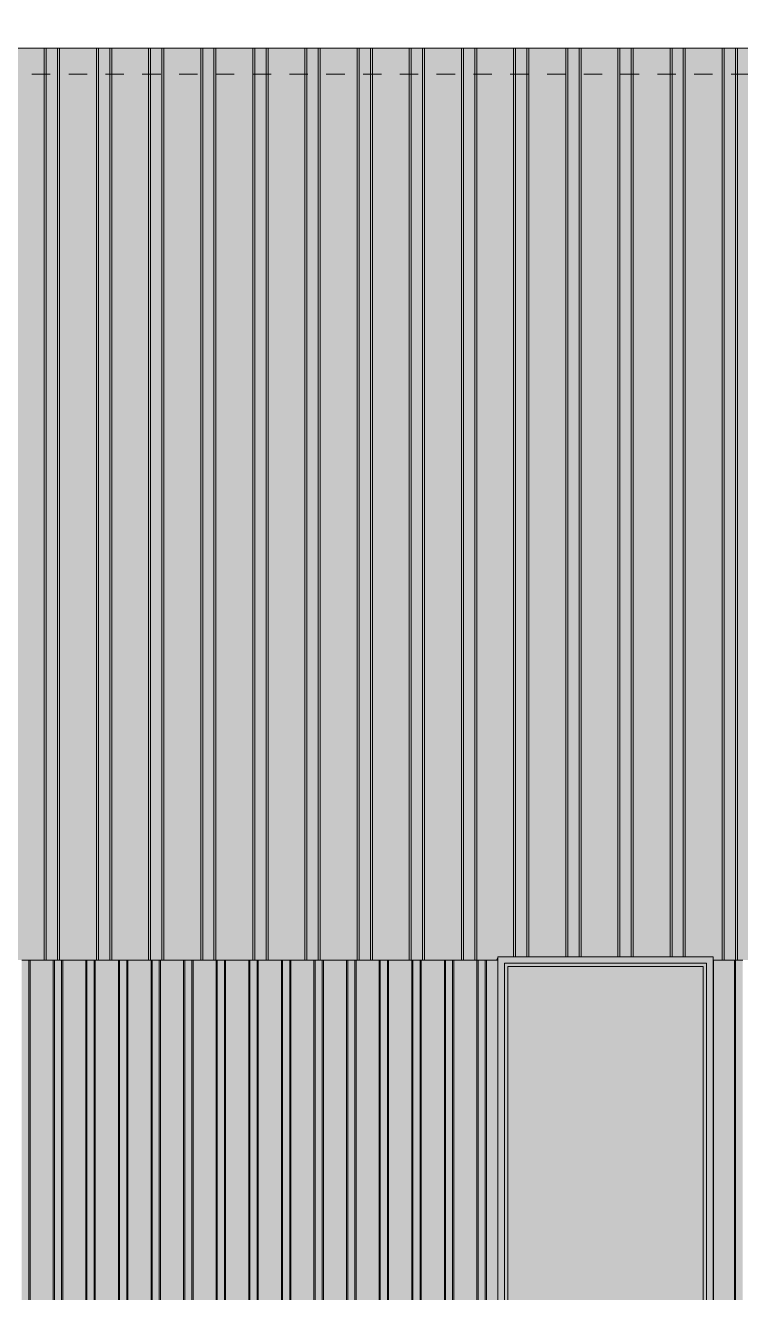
# Model space of a CAD drawing. Header units: millimetres. Extents: x 365175 to 2667127, y -330297 to -162108.
# Drawn here: x 2345984 to 2351470, y -321487 to -311759 of the extents above; entities that cross this region are included whole.
import ezdxf

# ---------------------------------------------------------------- set-up
doc = ezdxf.new("R2010")
doc.units = ezdxf.units.MM
doc.header["$MEASUREMENT"] = 0
doc.linetypes.add('Dashed', pattern=[282.222223, 141.111112, -141.111112])
doc.layers.add('Cotations - Altitudes & Niveaux', color=7, linetype='Continuous')
doc.layers.add('Fenêtres ARCHICAD', color=7, linetype='Continuous')
doc.dimstyles.new('STYLE_GENERE__6', dxfattribs={"dimtxt": 0.18, "dimasz": 114, "dimexe": 0.18, "dimexo": 0.0625, "dimgap": 0, "dimtad": 0, "dimtih": 1, "dimtoh": 1, "dimdec": 4, "dimzin": 0, "dimdsep": 46, "dimcen": 0.09, "dimadec": 0, "dimazin": 0, "dimtfac": 1, "dimtdec": 4, "dimtmove": 0, "dimatfit": 3, "dimldrblk": 'ARROWHEAD_16', "dimfxl": 0, "dimtolj": 1, "dimtzin": 0, "dimarcsym": 0})

# ---------------------------------------------------------------- blocks, each defined once
blk = doc.blocks.new('Élément de coupe_1400_4', base_point=(2775447.7, -323933.6))
at = {"linetype": 'Continuous', "lineweight": 0, "true_color": 0x000000}
blk.add_hatch(color=18, dxfattribs=at).paths.add_polyline_path([(2351259.1, -318933.6), (2351259.1, -323933.6), (2351261.7, -323933.6), (2351261.7, -318933.6)])
blk.add_hatch(color=18, dxfattribs=at).paths.add_polyline_path([(2351259.1, -318933.6), (2351259.1, -323933.6), (2351261.7, -323933.6), (2351261.7, -318933.6)])
blk = doc.blocks.new('Élément de coupe_1412_4', base_point=(2775447.7, -323933.6))
at = {"layer": 'Fenêtres ARCHICAD', "linetype": 'Continuous', "lineweight": 0, "true_color": 0x000000}
for points in [[(2349609, -318933.6), (2349609, -323933.6), (2349609.1, -323933.6), (2349609.1, -318908.6), (2349609, -318908.6)], [(2349609, -318933.6), (2349609, -323933.6), (2349609.1, -323933.6), (2349609.1, -318908.6), (2349609, -318908.6)], [(2349609.1, -318908.6), (2349609.1, -323933.6), (2349634.1, -323933.6), (2349659.1, -323908.6), (2349659.1, -318958.6)], [(2349609.1, -318908.6), (2349659.1, -318958.6), (2351209.1, -318958.6), (2351259.1, -318908.6)], [(2349659.1, -318983.6), (2349684, -318983.6), (2351184, -318983.6), (2351209, -318983.6), (2351209, -318958.6), (2349659.1, -318958.6)], [(2349659.1, -318983.6), (2349684, -318983.6), (2351184, -318983.6), (2351209, -318983.6), (2351209, -318958.6), (2349659.1, -318958.6)], [(2351209, -318958.6), (2351209, -323908.6), (2351209, -323908.6), (2351209, -318958.6)], [(2351209, -318958.6), (2351209, -323908.6), (2351209, -323908.6), (2351209, -318958.6)], [(2351209.1, -318958.6), (2351209, -318958.6), (2351209, -323908.6), (2351209.1, -323908.6)], [(2351209.1, -318958.6), (2351209, -318958.6), (2351209, -323908.6), (2351209.1, -323908.6)], [(2351209.1, -323908.6), (2351234.1, -323933.6), (2351259.1, -323933.6), (2351259.1, -318908.6), (2351209.1, -318958.6)], [(2349659.1, -318983.6), (2349659.1, -323883.6), (2349684, -323883.6), (2349684, -318983.6)], [(2349659.1, -319544.4), (2349684, -319544.4), (2349684, -318983.6), (2349659.1, -318983.6)], [(2351184, -318983.6), (2349684, -318983.6), (2349684, -323883.6), (2351184, -323883.6)], [(2349684, -319562.8), (2350862.5, -319562.8), (2350862.5, -323883.6), (2351184, -323883.6), (2351184, -318983.6), (2349684, -318983.6)], [(2351184, -318983.6), (2351184, -323883.6), (2351209, -323883.6), (2351209, -318983.6)], [(2351184, -318983.6), (2351184, -323883.6), (2351209, -323883.6), (2351209, -318983.6)], [(2349634.1, -323933.6), (2351234.1, -323933.6), (2351209.1, -323908.6), (2349659.1, -323908.6)], [(2349684, -323883.6), (2349659.1, -323883.6), (2349659.1, -323908.6), (2351209, -323908.6), (2351209, -323883.6), (2351184, -323883.6)], [(2351209, -323883.6), (2350873, -323883.6), (2350873, -323908.6), (2351209, -323908.6)]]:
    blk.add_hatch(color=18, dxfattribs=at).paths.add_polyline_path(points)
at = {"layer": 'Fenêtres ARCHICAD', "color": 7, "linetype": 'Continuous', "lineweight": 5}
for p, q in [((2349609.1, -318908.6), (2349609.1, -323933.6)), ((2351259.1, -318908.6), (2349609.1, -318908.6)), ((2349659.1, -323908.6), (2349659.1, -318958.6)), ((2349659.1, -318958.6), (2351209.1, -318958.6)), ((2351209, -318958.6), (2351209, -323908.6)), ((2351209.1, -318958.6), (2351209.1, -323908.6)), ((2351259.1, -323933.6), (2351259.1, -318908.6)), ((2349684, -323883.6), (2349684, -318983.6)), ((2349684, -318983.6), (2351184, -318983.6)), ((2351184, -318983.6), (2351184, -323883.6)), ((2351209.1, -323908.6), (2349659.1, -323908.6)), ((2351184, -323883.6), (2349684, -323883.6))]:
    blk.add_line(p, q, dxfattribs=at)
blk = doc.blocks.new('Élément de coupe_1419_4', base_point=(2775447.7, -323933.6))
at = {"linetype": 'Continuous', "lineweight": 0, "true_color": 0x000000}
for points in [[(2351261.7, -323933.6), (2351422.9, -323933.6), (2351422.9, -318933.6), (2351261.7, -318933.6)], [(2351261.7, -318950.9), (2351314.7, -318950.9), (2351314.7, -318985.1), (2351394.8, -318985.1), (2351263.5, -319226.5), (2351263.5, -323933.6), (2351422.9, -323933.6), (2351422.9, -318933.6), (2351261.7, -318933.6)], [(2351422.9, -323933.6), (2351431.5, -323933.6), (2351431.5, -318933.6), (2351422.9, -318933.6)], [(2351422.9, -323933.6), (2351431.5, -323933.6), (2351431.5, -318933.6), (2351422.9, -318933.6)], [(2351431.5, -323933.6), (2351486.5, -323933.6), (2351486.5, -318933.6), (2351431.5, -318933.6)]]:
    blk.add_hatch(color=18, dxfattribs=at).paths.add_polyline_path(points)
at = {"color": 7, "linetype": 'Continuous', "lineweight": 5}
for p, q in [((2351261.7, -318933.6), (2351261.7, -323933.6)), ((2351422.9, -323933.6), (2351422.9, -318933.6)), ((2351431.5, -318933.6), (2351424.4, -318933.6)), ((2351431.5, -323933.6), (2351431.5, -318933.6)), ((2351486.5, -318933.6), (2351431.5, -318933.6))]:
    blk.add_line(p, q, dxfattribs=at)
blk = doc.blocks.new('Élément de coupe_1420_4', base_point=(2775447.7, -323933.6))
at = {"linetype": 'Continuous', "lineweight": 0, "true_color": 0x000000}
for points in [[(2345956.5, -323933.6), (2346011.5, -323933.6), (2346011.5, -318933.6), (2345956.5, -318933.6)], [(2346011.5, -323933.6), (2346020.2, -323933.6), (2346020.2, -318933.6), (2346011.5, -318933.6)], [(2346020.2, -318933.6), (2346019.6, -318933.6), (2346020.2, -318950.9)], [(2346020.2, -323933.6), (2346197.9, -323933.6), (2346197.9, -318933.6), (2346020.2, -318933.6)], [(2346020.2, -318950.9), (2346114.7, -318950.9), (2346114.7, -318985.1), (2346169.8, -318985.1), (2346038.5, -319226.5), (2346038.5, -323933.6), (2346197.9, -323933.6), (2346197.9, -318933.6), (2346020.2, -318933.6)], [(2346197.9, -323933.6), (2346206.5, -323933.6), (2346206.5, -318933.6), (2346197.9, -318933.6)], [(2346197.9, -323933.6), (2346206.5, -323933.6), (2346206.5, -318933.6), (2346197.9, -318933.6)], [(2346206.5, -323933.6), (2346261.5, -323933.6), (2346261.5, -318933.6), (2346206.5, -318933.6)], [(2346261.5, -323933.6), (2346270.2, -323933.6), (2346270.2, -318933.6), (2346261.5, -318933.6)], [(2346270.2, -318933.6), (2346269.6, -318933.6), (2346270.2, -318950.9)], [(2346270.2, -323933.6), (2346447.9, -323933.6), (2346447.9, -318933.6), (2346270.2, -318933.6)], [(2346270.2, -318950.9), (2346438.4, -318950.9), (2346288.5, -319226.5), (2346288.5, -323933.6), (2346447.9, -323933.6), (2346447.9, -318933.6), (2346270.2, -318933.6)], [(2346447.9, -323933.6), (2346456.5, -323933.6), (2346456.5, -318933.6), (2346447.9, -318933.6)], [(2346447.9, -323933.6), (2346456.5, -323933.6), (2346456.5, -318933.6), (2346447.9, -318933.6)], [(2346456.5, -323933.6), (2346511.5, -323933.6), (2346511.5, -318933.6), (2346456.5, -318933.6)], [(2346511.5, -323933.6), (2346520.2, -323933.6), (2346520.2, -318933.6), (2346511.5, -318933.6)], [(2346519.6, -318933.6), (2346519.9, -318941.8), (2346519.9, -318976), (2346520.2, -318985.1), (2346520.2, -318933.6)], [(2346520.2, -323933.6), (2346697.9, -323933.6), (2346697.9, -318933.6), (2346520.2, -318933.6)], [(2346520.2, -318985.1), (2346601.2, -318985.1), (2346636.2, -318950.9), (2346688.4, -318950.9), (2346538.5, -319226.5), (2346538.5, -323933.6), (2346697.9, -323933.6), (2346697.9, -318933.6), (2346520.2, -318933.6)], [(2346697.9, -323933.6), (2346706.5, -323933.6), (2346706.5, -318933.6), (2346697.9, -318933.6)], [(2346697.9, -323933.6), (2346706.5, -323933.6), (2346706.5, -318933.6), (2346697.9, -318933.6)], [(2346706.5, -323933.6), (2346761.5, -323933.6), (2346761.5, -318933.6), (2346706.5, -318933.6)], [(2346761.5, -323933.6), (2346770.2, -323933.6), (2346770.2, -318933.6), (2346761.5, -318933.6)], [(2346769.6, -318933.6), (2346770.2, -318950.9), (2346770.2, -318933.6)], [(2346770.2, -323933.6), (2346947.9, -323933.6), (2346947.9, -318933.6), (2346770.2, -318933.6)], [(2346770.2, -318950.9), (2346914.7, -318950.9), (2346914.7, -318985.1), (2346919.8, -318985.1), (2346788.5, -319226.5), (2346788.5, -323933.6), (2346947.9, -323933.6), (2346947.9, -318933.6), (2346770.2, -318933.6)], [(2346947.9, -323933.6), (2346956.5, -323933.6), (2346956.5, -318933.6), (2346947.9, -318933.6)], [(2346947.9, -323933.6), (2346956.5, -323933.6), (2346956.5, -318933.6), (2346947.9, -318933.6)], [(2346956.5, -323933.6), (2347011.5, -323933.6), (2347011.5, -318933.6), (2346956.5, -318933.6)], [(2347011.5, -323933.6), (2347020.2, -323933.6), (2347020.2, -318933.6), (2347011.5, -318933.6)], [(2347018.6, -318933.6), (2347019.2, -318953.6), (2347020.2, -318966.6), (2347020.2, -318933.6)], [(2347020.2, -323933.6), (2347197.9, -323933.6), (2347197.9, -318933.6), (2347020.2, -318933.6)], [(2347197.9, -318933.6), (2347020.2, -318933.6), (2347020.2, -318966.6), (2347036.2, -318950.9), (2347188.4, -318950.9), (2347038.5, -319226.5), (2347038.5, -323933.6), (2347197.9, -323933.6)], [(2347197.9, -323933.6), (2347206.5, -323933.6), (2347206.5, -318933.6), (2347197.9, -318933.6)], [(2347197.9, -323933.6), (2347206.5, -323933.6), (2347206.5, -318933.6), (2347197.9, -318933.6)], [(2347206.5, -323933.6), (2347261.5, -323933.6), (2347261.5, -318933.6), (2347206.5, -318933.6)], [(2347261.5, -323933.6), (2347270.2, -323933.6), (2347270.2, -318933.6), (2347261.5, -318933.6)], [(2347269.6, -318933.6), (2347270.2, -318950.9), (2347270.2, -318933.6)], [(2347270.2, -323933.6), (2347447.9, -323933.6), (2347447.9, -318933.6), (2347270.2, -318933.6)], [(2347447.9, -318933.6), (2347270.2, -318933.6), (2347270.2, -318950.9), (2347314.7, -318950.9), (2347314.7, -318985.1), (2347401.2, -318985.1), (2347436.2, -318950.9), (2347438.4, -318950.9), (2347288.5, -319226.5), (2347288.5, -323933.6), (2347447.9, -323933.6)], [(2347447.9, -323933.6), (2347456.5, -323933.6), (2347456.5, -318933.6), (2347447.9, -318933.6)], [(2347447.9, -323933.6), (2347456.5, -323933.6), (2347456.5, -318933.6), (2347447.9, -318933.6)], [(2347456.5, -323933.6), (2347511.5, -323933.6), (2347511.5, -318933.6), (2347456.5, -318933.6)], [(2347511.5, -323933.6), (2347520.2, -323933.6), (2347520.2, -318933.6), (2347511.5, -318933.6)], [(2347520.2, -318933.6), (2347519.6, -318933.6), (2347520.2, -318950.9)], [(2347520.2, -323933.6), (2347697.9, -323933.6), (2347697.9, -318933.6), (2347520.2, -318933.6)], [(2347520.2, -318950.9), (2347688.4, -318950.9), (2347538.5, -319226.5), (2347538.5, -323933.6), (2347697.9, -323933.6), (2347697.9, -318933.6), (2347520.2, -318933.6)], [(2347697.9, -323933.6), (2347706.5, -323933.6), (2347706.5, -318933.6), (2347697.9, -318933.6)], [(2347697.9, -323933.6), (2347706.5, -323933.6), (2347706.5, -318933.6), (2347697.9, -318933.6)], [(2347706.5, -323933.6), (2347761.5, -323933.6), (2347761.5, -318933.6), (2347706.5, -318933.6)], [(2347761.5, -323933.6), (2347770.2, -323933.6), (2347770.2, -318933.6), (2347761.5, -318933.6)], [(2347770.2, -318933.6), (2347768.6, -318933.6), (2347770.2, -318985.1)], [(2347770.2, -323933.6), (2347947.9, -323933.6), (2347947.9, -318933.6), (2347770.2, -318933.6)], [(2347770.2, -318933.6), (2347770.2, -318985.1), (2347801.2, -318985.1), (2347836.2, -318950.9), (2347938.4, -318950.9), (2347788.5, -319226.5), (2347788.5, -323933.6), (2347947.9, -323933.6), (2347947.9, -318933.6)], [(2347947.9, -323933.6), (2347956.5, -323933.6), (2347956.5, -318933.6), (2347947.9, -318933.6)], [(2347947.9, -323933.6), (2347956.5, -323933.6), (2347956.5, -318933.6), (2347947.9, -318933.6)], [(2347956.5, -323933.6), (2348011.5, -323933.6), (2348011.5, -318933.6), (2347956.5, -318933.6)], [(2348011.5, -323933.6), (2348020.2, -323933.6), (2348020.2, -318933.6), (2348011.5, -318933.6)], [(2348019.6, -318933.6), (2348020.2, -318950.9), (2348020.2, -318933.6)], [(2348020.2, -323933.6), (2348197.9, -323933.6), (2348197.9, -318933.6), (2348020.2, -318933.6)], [(2348020.2, -318933.6), (2348020.2, -318950.9), (2348114.7, -318950.9), (2348114.7, -318985.1), (2348169.8, -318985.1), (2348038.5, -319226.5), (2348038.5, -323933.6), (2348197.9, -323933.6), (2348197.9, -318933.6)], [(2348197.9, -323933.6), (2348206.5, -323933.6), (2348206.5, -318933.6), (2348197.9, -318933.6)], [(2348197.9, -323933.6), (2348206.5, -323933.6), (2348206.5, -318933.6), (2348197.9, -318933.6)], [(2348206.5, -323933.6), (2348261.5, -323933.6), (2348261.5, -318933.6), (2348206.5, -318933.6)], [(2348261.5, -323933.6), (2348270.2, -323933.6), (2348270.2, -318933.6), (2348261.5, -318933.6)], [(2348269.6, -318933.6), (2348270.2, -318950.9), (2348270.2, -318933.6)], [(2348270.2, -323933.6), (2348447.9, -323933.6), (2348447.9, -318933.6), (2348270.2, -318933.6)], [(2348447.9, -318933.6), (2348270.2, -318933.6), (2348270.2, -318950.9), (2348438.4, -318950.9), (2348288.5, -319226.5), (2348288.5, -323933.6), (2348447.9, -323933.6)], [(2348447.9, -323933.6), (2348456.5, -323933.6), (2348456.5, -318933.6), (2348447.9, -318933.6)], [(2348447.9, -323933.6), (2348456.5, -323933.6), (2348456.5, -318933.6), (2348447.9, -318933.6)], [(2348456.5, -323933.6), (2348511.5, -323933.6), (2348511.5, -318933.6), (2348456.5, -318933.6)], [(2348511.5, -323933.6), (2348520.2, -323933.6), (2348520.2, -318933.6), (2348511.5, -318933.6)], [(2348519.6, -318933.6), (2348519.9, -318941.8), (2348519.9, -318976), (2348520.2, -318985.1), (2348520.2, -318933.6)], [(2348520.2, -323933.6), (2348697.9, -323933.6), (2348697.9, -318933.6), (2348520.2, -318933.6)], [(2348520.2, -318933.6), (2348520.2, -318985.1), (2348601.2, -318985.1), (2348636.2, -318950.9), (2348688.4, -318950.9), (2348538.5, -319226.5), (2348538.5, -323933.6), (2348697.9, -323933.6), (2348697.9, -318933.6)], [(2348697.9, -323933.6), (2348706.5, -323933.6), (2348706.5, -318933.6), (2348697.9, -318933.6)], [(2348697.9, -323933.6), (2348706.5, -323933.6), (2348706.5, -318933.6), (2348697.9, -318933.6)], [(2348706.5, -323933.6), (2348761.5, -323933.6), (2348761.5, -318933.6), (2348706.5, -318933.6)], [(2348761.5, -323933.6), (2348770.2, -323933.6), (2348770.2, -318933.6), (2348761.5, -318933.6)], [(2348769.6, -318933.6), (2348770.2, -318950.9), (2348770.2, -318933.6)], [(2348770.2, -323933.6), (2348947.9, -323933.6), (2348947.9, -318933.6), (2348770.2, -318933.6)], [(2348770.2, -318933.6), (2348770.2, -318950.9), (2348914.7, -318950.9), (2348914.7, -318985.1), (2348919.8, -318985.1), (2348788.5, -319226.5), (2348788.5, -323933.6), (2348947.9, -323933.6), (2348947.9, -318933.6)], [(2348947.9, -323933.6), (2348956.5, -323933.6), (2348956.5, -318933.6), (2348947.9, -318933.6)], [(2348947.9, -323933.6), (2348956.5, -323933.6), (2348956.5, -318933.6), (2348947.9, -318933.6)], [(2348956.5, -323933.6), (2349011.5, -323933.6), (2349011.5, -318933.6), (2348956.5, -318933.6)], [(2349011.5, -323933.6), (2349020.2, -323933.6), (2349020.2, -318933.6), (2349011.5, -318933.6)], [(2349018.6, -318933.6), (2349019.2, -318953.6), (2349020.2, -318966.6), (2349020.2, -318933.6)], [(2349020.2, -323933.6), (2349197.9, -323933.6), (2349197.9, -318933.6), (2349020.2, -318933.6)], [(2349020.2, -318966.6), (2349036.2, -318950.9), (2349188.4, -318950.9), (2349038.5, -319226.5), (2349038.5, -323933.6), (2349197.9, -323933.6), (2349197.9, -318933.6), (2349020.2, -318933.6)], [(2349197.9, -323933.6), (2349206.5, -323933.6), (2349206.5, -318933.6), (2349197.9, -318933.6)], [(2349197.9, -323933.6), (2349206.5, -323933.6), (2349206.5, -318933.6), (2349197.9, -318933.6)], [(2349206.5, -323933.6), (2349261.5, -323933.6), (2349261.5, -318933.6), (2349206.5, -318933.6)], [(2349261.5, -323933.6), (2349270.2, -323933.6), (2349270.2, -318933.6), (2349261.5, -318933.6)], [(2349269.6, -318933.6), (2349270.2, -318950.9), (2349270.2, -318933.6)], [(2349270.2, -323933.6), (2349447.9, -323933.6), (2349447.9, -318933.6), (2349270.2, -318933.6)], [(2349270.2, -318933.6), (2349270.2, -318950.9), (2349314.7, -318950.9), (2349314.7, -318985.1), (2349401.2, -318985.1), (2349436.2, -318950.9), (2349438.4, -318950.9), (2349288.5, -319226.5), (2349288.5, -323933.6), (2349447.9, -323933.6), (2349447.9, -318933.6)], [(2349447.9, -323933.6), (2349456.5, -323933.6), (2349456.5, -318933.6), (2349447.9, -318933.6)], [(2349447.9, -323933.6), (2349456.5, -323933.6), (2349456.5, -318933.6), (2349447.9, -318933.6)], [(2349456.5, -323933.6), (2349511.5, -323933.6), (2349511.5, -318933.6), (2349456.5, -318933.6)], [(2349511.5, -323933.6), (2349520.2, -323933.6), (2349520.2, -318933.6), (2349511.5, -318933.6)], [(2349519.6, -318933.6), (2349520.2, -318950.9), (2349520.2, -318933.6)], [(2349520.2, -323933.6), (2349609, -323933.6), (2349609, -318933.6), (2349520.2, -318933.6)], [(2349520.2, -323933.6), (2349609, -323933.6), (2349609, -318933.6), (2349520.2, -318933.6), (2349520.2, -318950.9), (2349584.8, -318950.9), (2349520.2, -319063.5)], [(2349520.2, -319063.5), (2349519.5, -319064.8), (2349519.5, -323933.6), (2349520.2, -323933.6)]]:
    blk.add_hatch(color=18, dxfattribs=at).paths.add_polyline_path(points)
at = {"color": 7, "linetype": 'Continuous', "lineweight": 5}
for p, q in [((2346011.5, -318933.6), (2345956.5, -318933.6)), ((2346011.5, -323933.6), (2346011.5, -318933.6)), ((2346019.6, -318933.6), (2346011.5, -318933.6)), ((2346020.2, -323933.6), (2346020.2, -318933.6)), ((2346197.9, -323933.6), (2346197.9, -318933.6)), ((2346206.5, -318933.6), (2346199.4, -318933.6)), ((2346206.5, -323933.6), (2346206.5, -318933.6)), ((2346261.5, -318933.6), (2346206.5, -318933.6)), ((2346261.5, -323933.6), (2346261.5, -318933.6)), ((2346269.6, -318933.6), (2346261.5, -318933.6)), ((2346270.2, -323933.6), (2346270.2, -318933.6)), ((2346447.9, -323933.6), (2346447.9, -318933.6)), ((2346456.5, -318933.6), (2346448.4, -318933.6)), ((2346456.5, -323933.6), (2346456.5, -318933.6)), ((2346511.5, -318933.6), (2346456.5, -318933.6)), ((2346511.5, -323933.6), (2346511.5, -318933.6)), ((2346519.6, -318933.6), (2346511.5, -318933.6)), ((2346520.2, -323933.6), (2346520.2, -318933.6)), ((2346697.9, -323933.6), (2346697.9, -318933.6)), ((2346706.5, -318933.6), (2346698.4, -318933.6)), ((2346706.5, -323933.6), (2346706.5, -318933.6)), ((2346761.5, -318933.6), (2346706.5, -318933.6)), ((2346761.5, -323933.6), (2346761.5, -318933.6)), ((2346769.6, -318933.6), (2346761.5, -318933.6)), ((2346770.2, -323933.6), (2346770.2, -318933.6)), ((2346947.9, -323933.6), (2346947.9, -318933.6)), ((2346956.5, -318933.6), (2346949.4, -318933.6)), ((2346956.5, -323933.6), (2346956.5, -318933.6)), ((2347011.5, -318933.6), (2346956.5, -318933.6)), ((2347011.5, -323933.6), (2347011.5, -318933.6)), ((2347018.6, -318933.6), (2347011.5, -318933.6)), ((2347020.2, -323933.6), (2347020.2, -318933.6)), ((2347197.9, -323933.6), (2347197.9, -318933.6)), ((2347206.5, -318933.6), (2347198.4, -318933.6)), ((2347206.5, -323933.6), (2347206.5, -318933.6)), ((2347261.5, -318933.6), (2347206.5, -318933.6)), ((2347261.5, -323933.6), (2347261.5, -318933.6)), ((2347269.6, -318933.6), (2347261.5, -318933.6)), ((2347270.2, -323933.6), (2347270.2, -318933.6)), ((2347447.9, -323933.6), (2347447.9, -318933.6)), ((2347456.5, -318933.6), (2347448.4, -318933.6)), ((2347456.5, -323933.6), (2347456.5, -318933.6)), ((2347511.5, -318933.6), (2347456.5, -318933.6)), ((2347511.5, -323933.6), (2347511.5, -318933.6)), ((2347519.6, -318933.6), (2347511.5, -318933.6)), ((2347520.2, -323933.6), (2347520.2, -318933.6)), ((2347697.9, -323933.6), (2347697.9, -318933.6)), ((2347706.5, -318933.6), (2347698.4, -318933.6)), ((2347706.5, -323933.6), (2347706.5, -318933.6)), ((2347761.5, -318933.6), (2347706.5, -318933.6)), ((2347761.5, -323933.6), (2347761.5, -318933.6)), ((2347768.6, -318933.6), (2347761.5, -318933.6)), ((2347770.2, -323933.6), (2347770.2, -318933.6)), ((2347947.9, -323933.6), (2347947.9, -318933.6)), ((2347956.5, -318933.6), (2347948.4, -318933.6)), ((2347956.5, -323933.6), (2347956.5, -318933.6)), ((2348011.5, -318933.6), (2347956.5, -318933.6)), ((2348011.5, -323933.6), (2348011.5, -318933.6)), ((2348019.6, -318933.6), (2348011.5, -318933.6)), ((2348020.2, -323933.6), (2348020.2, -318933.6)), ((2348197.9, -323933.6), (2348197.9, -318933.6)), ((2348206.5, -318933.6), (2348199.4, -318933.6)), ((2348206.5, -323933.6), (2348206.5, -318933.6)), ((2348261.5, -318933.6), (2348206.5, -318933.6)), ((2348261.5, -323933.6), (2348261.5, -318933.6)), ((2348269.6, -318933.6), (2348261.5, -318933.6)), ((2348270.2, -323933.6), (2348270.2, -318933.6)), ((2348447.9, -323933.6), (2348447.9, -318933.6)), ((2348456.5, -318933.6), (2348448.4, -318933.6)), ((2348456.5, -323933.6), (2348456.5, -318933.6)), ((2348511.5, -318933.6), (2348456.5, -318933.6)), ((2348511.5, -323933.6), (2348511.5, -318933.6)), ((2348519.6, -318933.6), (2348511.5, -318933.6)), ((2348520.2, -323933.6), (2348520.2, -318933.6)), ((2348697.9, -323933.6), (2348697.9, -318933.6)), ((2348706.5, -318933.6), (2348698.4, -318933.6)), ((2348706.5, -323933.6), (2348706.5, -318933.6)), ((2348761.5, -318933.6), (2348706.5, -318933.6)), ((2348761.5, -323933.6), (2348761.5, -318933.6)), ((2348769.6, -318933.6), (2348761.5, -318933.6)), ((2348770.2, -323933.6), (2348770.2, -318933.6)), ((2348947.9, -323933.6), (2348947.9, -318933.6)), ((2348956.5, -318933.6), (2348949.4, -318933.6)), ((2348956.5, -323933.6), (2348956.5, -318933.6)), ((2349011.5, -318933.6), (2348956.5, -318933.6)), ((2349011.5, -323933.6), (2349011.5, -318933.6)), ((2349018.6, -318933.6), (2349011.5, -318933.6)), ((2349020.2, -323933.6), (2349020.2, -318933.6)), ((2349197.9, -323933.6), (2349197.9, -318933.6)), ((2349206.5, -318933.6), (2349198.4, -318933.6)), ((2349206.5, -323933.6), (2349206.5, -318933.6)), ((2349261.5, -318933.6), (2349206.5, -318933.6)), ((2349261.5, -323933.6), (2349261.5, -318933.6)), ((2349269.6, -318933.6), (2349261.5, -318933.6)), ((2349270.2, -323933.6), (2349270.2, -318933.6)), ((2349447.9, -323933.6), (2349447.9, -318933.6)), ((2349456.5, -318933.6), (2349448.4, -318933.6)), ((2349456.5, -323933.6), (2349456.5, -318933.6)), ((2349511.5, -318933.6), (2349456.5, -318933.6)), ((2349511.5, -323933.6), (2349511.5, -318933.6)), ((2349519.6, -318933.6), (2349511.5, -318933.6)), ((2349520.2, -323933.6), (2349520.2, -318933.6))]:
    blk.add_line(p, q, dxfattribs=at)
blk = doc.blocks.new('Élément de coupe_1453_4', base_point=(2775447.7, -323933.6))
at = {"linetype": 'Continuous', "lineweight": 0, "true_color": 0x000000}
for points in [[(2345846.2, -318933.6), (2346128.8, -318933.6), (2346128.8, -311933.6), (2345846.2, -311933.6)], [(2346128.8, -311933.6), (2346124.6, -311967.7), (2346124.6, -318933.6), (2346128.8, -318933.6)], [(2346128.8, -318933.6), (2346144.2, -318933.6), (2346144.2, -311933.6), (2346128.8, -311933.6)], [(2346128.8, -318933.6), (2346144.2, -318933.6), (2346144.2, -311933.6), (2346128.8, -311933.6)], [(2346144.2, -318933.6), (2346230.7, -318933.6), (2346230.7, -311933.6), (2346144.2, -311933.6)], [(2346230.7, -318933.6), (2346246.2, -318933.6), (2346246.2, -311933.6), (2346230.7, -311933.6)], [(2346246.2, -318933.6), (2346528.8, -318933.6), (2346528.8, -311933.6), (2346246.2, -311933.6)], [(2346528.8, -311933.6), (2346524.6, -311967.7), (2346524.6, -318933.6), (2346528.8, -318933.6)], [(2346528.8, -318933.6), (2346544.2, -318933.6), (2346544.2, -311933.6), (2346528.8, -311933.6)], [(2346528.8, -318933.6), (2346544.2, -318933.6), (2346544.2, -311933.6), (2346528.8, -311933.6)], [(2346544.2, -318933.6), (2346630.7, -318933.6), (2346630.7, -311933.6), (2346544.2, -311933.6)], [(2346630.7, -318933.6), (2346646.2, -318933.6), (2346646.2, -311933.6), (2346630.7, -311933.6)], [(2346646.2, -318933.6), (2346928.8, -318933.6), (2346928.8, -311933.6), (2346646.2, -311933.6)], [(2346928.8, -311933.6), (2346924.6, -311967.7), (2346924.6, -318933.6), (2346928.8, -318933.6)], [(2346928.8, -318933.6), (2346944.2, -318933.6), (2346944.2, -311933.6), (2346928.8, -311933.6)], [(2346928.8, -318933.6), (2346944.2, -318933.6), (2346944.2, -311933.6), (2346928.8, -311933.6)], [(2346944.2, -318933.6), (2347030.7, -318933.6), (2347030.7, -311933.6), (2346944.2, -311933.6)], [(2347030.7, -318933.6), (2347046.2, -318933.6), (2347046.2, -311933.6), (2347030.7, -311933.6)], [(2347046.2, -318933.6), (2347328.8, -318933.6), (2347328.8, -311933.6), (2347046.2, -311933.6)], [(2347328.8, -311933.6), (2347324.6, -311967.7), (2347324.6, -318933.6), (2347328.8, -318933.6)], [(2347328.8, -318933.6), (2347344.2, -318933.6), (2347344.2, -311933.6), (2347328.8, -311933.6)], [(2347328.8, -318933.6), (2347344.2, -318933.6), (2347344.2, -311933.6), (2347328.8, -311933.6)], [(2347344.2, -318933.6), (2347430.7, -318933.6), (2347430.7, -311933.6), (2347344.2, -311933.6)], [(2347430.7, -318933.6), (2347446.2, -318933.6), (2347446.2, -311933.6), (2347430.7, -311933.6)], [(2347446.2, -318933.6), (2347728.8, -318933.6), (2347728.8, -311933.6), (2347446.2, -311933.6)], [(2347728.8, -311933.6), (2347724.6, -311967.7), (2347724.6, -318933.6), (2347728.8, -318933.6)], [(2347728.8, -318933.6), (2347744.2, -318933.6), (2347744.2, -311933.6), (2347728.8, -311933.6)], [(2347728.8, -318933.6), (2347744.2, -318933.6), (2347744.2, -311933.6), (2347728.8, -311933.6)], [(2347744.2, -318933.6), (2347830.7, -318933.6), (2347830.7, -311933.6), (2347744.2, -311933.6)], [(2347830.7, -318933.6), (2347846.2, -318933.6), (2347846.2, -311933.6), (2347830.7, -311933.6)], [(2347846.2, -318933.6), (2348128.8, -318933.6), (2348128.8, -311933.6), (2347846.2, -311933.6)], [(2348128.8, -311933.6), (2348124.6, -311967.7), (2348124.6, -318933.6), (2348128.8, -318933.6)], [(2348128.8, -318933.6), (2348144.2, -318933.6), (2348144.2, -311933.6), (2348128.8, -311933.6)], [(2348128.8, -318933.6), (2348144.2, -318933.6), (2348144.2, -311933.6), (2348128.8, -311933.6)], [(2348144.2, -318933.6), (2348230.7, -318933.6), (2348230.7, -311933.6), (2348144.2, -311933.6)], [(2348230.7, -318933.6), (2348246.2, -318933.6), (2348246.2, -311933.6), (2348230.7, -311933.6)], [(2348246.2, -318933.6), (2348528.8, -318933.6), (2348528.8, -311933.6), (2348246.2, -311933.6)], [(2348528.8, -311933.6), (2348524.6, -311967.7), (2348524.6, -318933.6), (2348528.8, -318933.6)], [(2348528.8, -318933.6), (2348544.2, -318933.6), (2348544.2, -311933.6), (2348528.8, -311933.6)], [(2348528.8, -318933.6), (2348544.2, -318933.6), (2348544.2, -311933.6), (2348528.8, -311933.6)], [(2348544.2, -318933.6), (2348630.7, -318933.6), (2348630.7, -311933.6), (2348544.2, -311933.6)], [(2348630.7, -318933.6), (2348646.2, -318933.6), (2348646.2, -311933.6), (2348630.7, -311933.6)], [(2348646.2, -318933.6), (2348928.8, -318933.6), (2348928.8, -311933.6), (2348646.2, -311933.6)], [(2348928.8, -311933.6), (2348924.6, -311967.7), (2348924.6, -318933.6), (2348928.8, -318933.6)], [(2348928.8, -318933.6), (2348944.2, -318933.6), (2348944.2, -311933.6), (2348928.8, -311933.6)], [(2348928.8, -318933.6), (2348944.2, -318933.6), (2348944.2, -311933.6), (2348928.8, -311933.6)], [(2348944.2, -318933.6), (2349030.7, -318933.6), (2349030.7, -311933.6), (2348944.2, -311933.6)], [(2349030.7, -318933.6), (2349046.2, -318933.6), (2349046.2, -311933.6), (2349030.7, -311933.6)], [(2349046.2, -318933.6), (2349328.8, -318933.6), (2349328.8, -311933.6), (2349046.2, -311933.6)], [(2349328.8, -311933.6), (2349324.6, -311967.7), (2349324.6, -318933.6), (2349328.8, -318933.6)], [(2349328.8, -318933.6), (2349344.2, -318933.6), (2349344.2, -311933.6), (2349328.8, -311933.6)], [(2349328.8, -318933.6), (2349344.2, -318933.6), (2349344.2, -311933.6), (2349328.8, -311933.6)], [(2349344.2, -318933.6), (2349430.7, -318933.6), (2349430.7, -311933.6), (2349344.2, -311933.6)], [(2349430.7, -318933.6), (2349446.2, -318933.6), (2349446.2, -311933.6), (2349430.7, -311933.6)], [(2349728.8, -311933.6), (2349446.2, -311933.6), (2349446.2, -318933.6), (2349609, -318933.6), (2349609, -318908.6), (2349728.8, -318908.6)], [(2349724.6, -318908.6), (2349728.8, -318908.6), (2349728.8, -311933.6), (2349724.6, -311967.7)], [(2349728.8, -311933.6), (2349728.8, -318908.6), (2349744.2, -318908.6), (2349744.2, -311933.6)], [(2349728.8, -311933.6), (2349728.8, -318908.6), (2349744.2, -318908.6), (2349744.2, -311933.6)], [(2349744.2, -311933.6), (2349744.2, -318908.6), (2349830.7, -318908.6), (2349830.7, -311933.6)], [(2349830.7, -311933.6), (2349830.7, -318908.6), (2349846.2, -318908.6), (2349846.2, -311933.6)], [(2349846.2, -311933.6), (2349846.2, -318908.6), (2350128.8, -318908.6), (2350128.8, -311933.6)], [(2350128.8, -311933.6), (2350124.6, -311967.7), (2350124.6, -318908.6), (2350128.8, -318908.6)], [(2350128.8, -311933.6), (2350128.8, -318908.6), (2350144.2, -318908.6), (2350144.2, -311933.6)], [(2350128.8, -311933.6), (2350128.8, -318908.6), (2350144.2, -318908.6), (2350144.2, -311933.6)], [(2350144.2, -311933.6), (2350144.2, -318908.6), (2350230.7, -318908.6), (2350230.7, -311933.6)], [(2350230.7, -311933.6), (2350230.7, -318908.6), (2350246.2, -318908.6), (2350246.2, -311933.6)], [(2350246.2, -311933.6), (2350246.2, -318908.6), (2350528.8, -318908.6), (2350528.8, -311933.6)], [(2350528.8, -311933.6), (2350524.6, -311967.7), (2350524.6, -318908.6), (2350528.8, -318908.6)], [(2350528.8, -311933.6), (2350528.8, -318908.6), (2350544.2, -318908.6), (2350544.2, -311933.6)], [(2350528.8, -311933.6), (2350528.8, -318908.6), (2350544.2, -318908.6), (2350544.2, -311933.6)], [(2350544.2, -311933.6), (2350544.2, -318908.6), (2350630.7, -318908.6), (2350630.7, -311933.6)], [(2350630.7, -311933.6), (2350630.7, -318908.6), (2350646.2, -318908.6), (2350646.2, -311933.6)], [(2350646.2, -311933.6), (2350646.2, -318908.6), (2350928.8, -318908.6), (2350928.8, -311933.6)], [(2350928.8, -311933.6), (2350924.6, -311967.7), (2350924.6, -318908.6), (2350928.8, -318908.6)], [(2350928.8, -311933.6), (2350928.8, -318908.6), (2350944.2, -318908.6), (2350944.2, -311933.6)], [(2350928.8, -311933.6), (2350928.8, -318908.6), (2350944.2, -318908.6), (2350944.2, -311933.6)], [(2350944.2, -311933.6), (2350944.2, -318908.6), (2351030.7, -318908.6), (2351030.7, -311933.6)], [(2351030.7, -311933.6), (2351030.7, -318908.6), (2351046.2, -318908.6), (2351046.2, -311933.6)], [(2351328.8, -311933.6), (2351046.2, -311933.6), (2351046.2, -318908.6), (2351259.1, -318908.6), (2351259.1, -318933.6), (2351328.8, -318933.6)], [(2351324.6, -311967.7), (2351324.6, -318933.6), (2351328.8, -318933.6), (2351328.8, -311933.6)], [(2351328.8, -318933.6), (2351344.2, -318933.6), (2351344.2, -311933.6), (2351328.8, -311933.6)], [(2351328.8, -318933.6), (2351344.2, -318933.6), (2351344.2, -311933.6), (2351328.8, -311933.6)], [(2351344.2, -318933.6), (2351430.7, -318933.6), (2351430.7, -311933.6), (2351344.2, -311933.6)], [(2351430.7, -318933.6), (2351446.2, -318933.6), (2351446.2, -311933.6), (2351430.7, -311933.6)], [(2351446.2, -318933.6), (2351728.8, -318933.6), (2351728.8, -311933.6), (2351446.2, -311933.6)], [(2349594.7, -318933.6), (2349609, -318933.6), (2349609, -318908.6)]]:
    blk.add_hatch(color=18, dxfattribs=at).paths.add_polyline_path(points)
at = {"color": 7, "linetype": 'Continuous', "lineweight": 5}
for p, q in [((2346128.8, -311933.6), (2345846.2, -311933.6)), ((2346128.8, -318933.6), (2346128.8, -311933.6)), ((2346144.2, -311933.6), (2346128.8, -311933.6)), ((2346144.2, -318933.6), (2346144.2, -311933.6)), ((2346230.7, -311933.6), (2346144.2, -311933.6)), ((2346230.7, -318933.6), (2346230.7, -311933.6)), ((2346246.2, -311933.6), (2346230.7, -311933.6)), ((2346246.2, -318933.6), (2346246.2, -311933.6)), ((2346528.8, -311933.6), (2346246.2, -311933.6)), ((2346528.8, -318933.6), (2346528.8, -311933.6)), ((2346544.2, -311933.6), (2346528.8, -311933.6)), ((2346544.2, -318933.6), (2346544.2, -311933.6)), ((2346630.7, -311933.6), (2346544.2, -311933.6)), ((2346630.7, -318933.6), (2346630.7, -311933.6)), ((2346646.2, -311933.6), (2346630.7, -311933.6)), ((2346646.2, -318933.6), (2346646.2, -311933.6)), ((2346928.8, -311933.6), (2346646.2, -311933.6)), ((2346928.8, -318933.6), (2346928.8, -311933.6)), ((2346944.2, -311933.6), (2346928.8, -311933.6)), ((2346944.2, -318933.6), (2346944.2, -311933.6)), ((2347030.7, -311933.6), (2346944.2, -311933.6)), ((2347030.7, -318933.6), (2347030.7, -311933.6)), ((2347046.2, -311933.6), (2347030.7, -311933.6)), ((2347046.2, -318933.6), (2347046.2, -311933.6)), ((2347328.8, -311933.6), (2347046.2, -311933.6)), ((2347328.8, -318933.6), (2347328.8, -311933.6)), ((2347344.2, -311933.6), (2347328.8, -311933.6)), ((2347344.2, -318933.6), (2347344.2, -311933.6)), ((2347430.7, -311933.6), (2347344.2, -311933.6)), ((2347430.7, -318933.6), (2347430.7, -311933.6)), ((2347446.2, -311933.6), (2347430.7, -311933.6)), ((2347446.2, -318933.6), (2347446.2, -311933.6)), ((2347728.8, -311933.6), (2347446.2, -311933.6)), ((2347728.8, -318933.6), (2347728.8, -311933.6)), ((2347744.2, -311933.6), (2347728.8, -311933.6)), ((2347744.2, -318933.6), (2347744.2, -311933.6)), ((2347830.7, -311933.6), (2347744.2, -311933.6)), ((2347830.7, -318933.6), (2347830.7, -311933.6)), ((2347846.2, -311933.6), (2347830.7, -311933.6)), ((2347846.2, -318933.6), (2347846.2, -311933.6)), ((2348128.8, -311933.6), (2347846.2, -311933.6)), ((2348128.8, -318933.6), (2348128.8, -311933.6)), ((2348144.2, -311933.6), (2348128.8, -311933.6)), ((2348144.2, -318933.6), (2348144.2, -311933.6)), ((2348230.7, -311933.6), (2348144.2, -311933.6)), ((2348230.7, -318933.6), (2348230.7, -311933.6)), ((2348246.2, -311933.6), (2348230.7, -311933.6)), ((2348246.2, -318933.6), (2348246.2, -311933.6)), ((2348528.8, -311933.6), (2348246.2, -311933.6)), ((2348528.8, -318933.6), (2348528.8, -311933.6)), ((2348544.2, -311933.6), (2348528.8, -311933.6)), ((2348544.2, -318933.6), (2348544.2, -311933.6)), ((2348630.7, -311933.6), (2348544.2, -311933.6)), ((2348630.7, -318933.6), (2348630.7, -311933.6)), ((2348646.2, -311933.6), (2348630.7, -311933.6)), ((2348646.2, -318933.6), (2348646.2, -311933.6)), ((2348928.8, -311933.6), (2348646.2, -311933.6)), ((2348928.8, -318933.6), (2348928.8, -311933.6)), ((2348944.2, -311933.6), (2348928.8, -311933.6)), ((2348944.2, -318933.6), (2348944.2, -311933.6)), ((2349030.7, -311933.6), (2348944.2, -311933.6)), ((2349030.7, -318933.6), (2349030.7, -311933.6)), ((2349046.2, -311933.6), (2349030.7, -311933.6)), ((2349046.2, -318933.6), (2349046.2, -311933.6)), ((2349328.8, -311933.6), (2349046.2, -311933.6)), ((2349328.8, -318933.6), (2349328.8, -311933.6)), ((2349344.2, -311933.6), (2349328.8, -311933.6)), ((2349344.2, -318933.6), (2349344.2, -311933.6)), ((2349430.7, -311933.6), (2349344.2, -311933.6)), ((2349430.7, -318933.6), (2349430.7, -311933.6)), ((2349446.2, -311933.6), (2349430.7, -311933.6)), ((2349446.2, -318933.6), (2349446.2, -311933.6)), ((2349728.8, -311933.6), (2349446.2, -311933.6)), ((2349728.8, -318908.6), (2349728.8, -311933.6)), ((2349744.2, -311933.6), (2349728.8, -311933.6)), ((2349744.2, -318908.6), (2349744.2, -311933.6)), ((2349830.7, -311933.6), (2349744.2, -311933.6)), ((2349830.7, -318908.6), (2349830.7, -311933.6)), ((2349846.2, -311933.6), (2349830.7, -311933.6)), ((2349846.2, -318908.6), (2349846.2, -311933.6)), ((2350128.8, -311933.6), (2349846.2, -311933.6)), ((2350128.8, -318908.6), (2350128.8, -311933.6)), ((2350144.2, -311933.6), (2350128.8, -311933.6)), ((2350144.2, -318908.6), (2350144.2, -311933.6)), ((2350230.7, -311933.6), (2350144.2, -311933.6)), ((2350230.7, -318908.6), (2350230.7, -311933.6)), ((2350246.2, -311933.6), (2350230.7, -311933.6)), ((2350246.2, -318908.6), (2350246.2, -311933.6)), ((2350528.8, -311933.6), (2350246.2, -311933.6)), ((2350528.8, -318908.6), (2350528.8, -311933.6)), ((2350544.2, -311933.6), (2350528.8, -311933.6)), ((2350544.2, -318908.6), (2350544.2, -311933.6)), ((2350630.7, -311933.6), (2350544.2, -311933.6)), ((2350630.7, -318908.6), (2350630.7, -311933.6)), ((2350646.2, -311933.6), (2350630.7, -311933.6)), ((2350646.2, -318908.6), (2350646.2, -311933.6)), ((2350928.8, -311933.6), (2350646.2, -311933.6)), ((2350928.8, -318908.6), (2350928.8, -311933.6)), ((2350944.2, -311933.6), (2350928.8, -311933.6)), ((2350944.2, -318908.6), (2350944.2, -311933.6)), ((2351030.7, -311933.6), (2350944.2, -311933.6)), ((2351030.7, -318908.6), (2351030.7, -311933.6)), ((2351046.2, -311933.6), (2351030.7, -311933.6)), ((2351046.2, -318908.6), (2351046.2, -311933.6)), ((2351328.8, -311933.6), (2351046.2, -311933.6)), ((2351328.8, -318933.6), (2351328.8, -311933.6)), ((2351344.2, -311933.6), (2351328.8, -311933.6)), ((2351344.2, -318933.6), (2351344.2, -311933.6)), ((2351430.7, -311933.6), (2351344.2, -311933.6)), ((2351430.7, -318933.6), (2351430.7, -311933.6)), ((2351446.2, -311933.6), (2351430.7, -311933.6)), ((2351446.2, -318933.6), (2351446.2, -311933.6)), ((2351728.8, -311933.6), (2351446.2, -311933.6)), ((2346019.6, -318933.6), (2346128.8, -318933.6)), ((2346128.8, -318933.6), (2346144.2, -318933.6)), ((2346144.2, -318933.6), (2346199.4, -318933.6)), ((2346269.6, -318933.6), (2346448.4, -318933.6)), ((2346519.6, -318933.6), (2346528.8, -318933.6)), ((2346528.8, -318933.6), (2346544.2, -318933.6)), ((2346544.2, -318933.6), (2346630.7, -318933.6)), ((2346630.7, -318933.6), (2346646.2, -318933.6)), ((2346646.2, -318933.6), (2346698.4, -318933.6)), ((2346769.6, -318933.6), (2346928.8, -318933.6)), ((2346928.8, -318933.6), (2346944.2, -318933.6)), ((2346944.2, -318933.6), (2346949.4, -318933.6)), ((2347018.6, -318933.6), (2347030.7, -318933.6)), ((2347030.7, -318933.6), (2347046.2, -318933.6)), ((2347046.2, -318933.6), (2347198.4, -318933.6)), ((2347269.6, -318933.6), (2347328.8, -318933.6)), ((2347328.8, -318933.6), (2347344.2, -318933.6)), ((2347344.2, -318933.6), (2347430.7, -318933.6)), ((2347430.7, -318933.6), (2347446.2, -318933.6)), ((2347446.2, -318933.6), (2347448.4, -318933.6)), ((2347519.6, -318933.6), (2347698.4, -318933.6)), ((2347768.6, -318933.6), (2347830.7, -318933.6)), ((2347830.7, -318933.6), (2347846.2, -318933.6)), ((2347846.2, -318933.6), (2347948.4, -318933.6)), ((2348019.6, -318933.6), (2348128.8, -318933.6)), ((2348128.8, -318933.6), (2348144.2, -318933.6)), ((2348144.2, -318933.6), (2348199.4, -318933.6)), ((2348269.6, -318933.6), (2348448.4, -318933.6)), ((2348519.6, -318933.6), (2348528.8, -318933.6)), ((2348528.8, -318933.6), (2348544.2, -318933.6)), ((2348544.2, -318933.6), (2348630.7, -318933.6)), ((2348630.7, -318933.6), (2348646.2, -318933.6)), ((2348646.2, -318933.6), (2348698.4, -318933.6)), ((2348769.6, -318933.6), (2348928.8, -318933.6)), ((2348928.8, -318933.6), (2348944.2, -318933.6)), ((2348944.2, -318933.6), (2348949.4, -318933.6)), ((2349018.6, -318933.6), (2349030.7, -318933.6)), ((2349030.7, -318933.6), (2349046.2, -318933.6)), ((2349046.2, -318933.6), (2349198.4, -318933.6)), ((2349269.6, -318933.6), (2349328.8, -318933.6)), ((2349328.8, -318933.6), (2349344.2, -318933.6)), ((2349344.2, -318933.6), (2349430.7, -318933.6)), ((2349430.7, -318933.6), (2349446.2, -318933.6)), ((2349446.2, -318933.6), (2349448.4, -318933.6)), ((2349519.6, -318933.6), (2349609, -318933.6)), ((2351259.1, -318933.6), (2351328.8, -318933.6)), ((2351328.8, -318933.6), (2351344.2, -318933.6)), ((2351344.2, -318933.6), (2351424.4, -318933.6))]:
    blk.add_line(p, q, dxfattribs=at)
blk = doc.blocks.new('ARROWHEAD_16')
at = {"linetype": 'Continuous', "lineweight": 0}
blk.add_hatch(color=0, dxfattribs=at).paths.add_polyline_path([(-0.9093, 0.525), (0, 0), (-0.9093, -0.525)])
at = {"color": 0, "linetype": 'Continuous', "lineweight": 0}
blk.add_line((0, 0), (-1, 0), dxfattribs=at)

msp = doc.modelspace()

# ---------------------------------------------------------------- linework, layer by layer
at = {"color": 12, "linetype": 'Dashed', "lineweight": 5, "true_color": 0xcc0000}
for p, q in [((2395282.087, -311933.55), (2336113.667, -311933.55)), ((2395282.087, -312133.55), (2336113.667, -312133.55))]:
    msp.add_line(p, q, dxfattribs=at)

# ---------------------------------------------------------------- block references
at = {"lineweight": 0}
for name in ['Élément de coupe_1453_4', 'Élément de coupe_1400_4', 'Élément de coupe_1420_4', 'Élément de coupe_1419_4']:
    msp.add_blockref(name, (2775447.681, -323933.55), dxfattribs=at)
at = {"layer": 'Fenêtres ARCHICAD', "lineweight": 0}
msp.add_blockref('Élément de coupe_1412_4', (2775447.681, -323933.55), dxfattribs=at)

# ---------------------------------------------------------------- leaders
at = {"layer": 'Cotations - Altitudes & Niveaux', "color": 7, "linetype": 'Continuous', "lineweight": 5, "annotation_type": 0, "has_hookline": 1, "hookline_direction": 0, "text_width": 2720}
msp.add_leader([(2344928.799, -313042.986), (2344928.799, -308305.778), (2345428.799, -308305.778)], dimstyle='STYLE_GENERE__6', dxfattribs=at)

doc.saveas('drawing.dxf')
